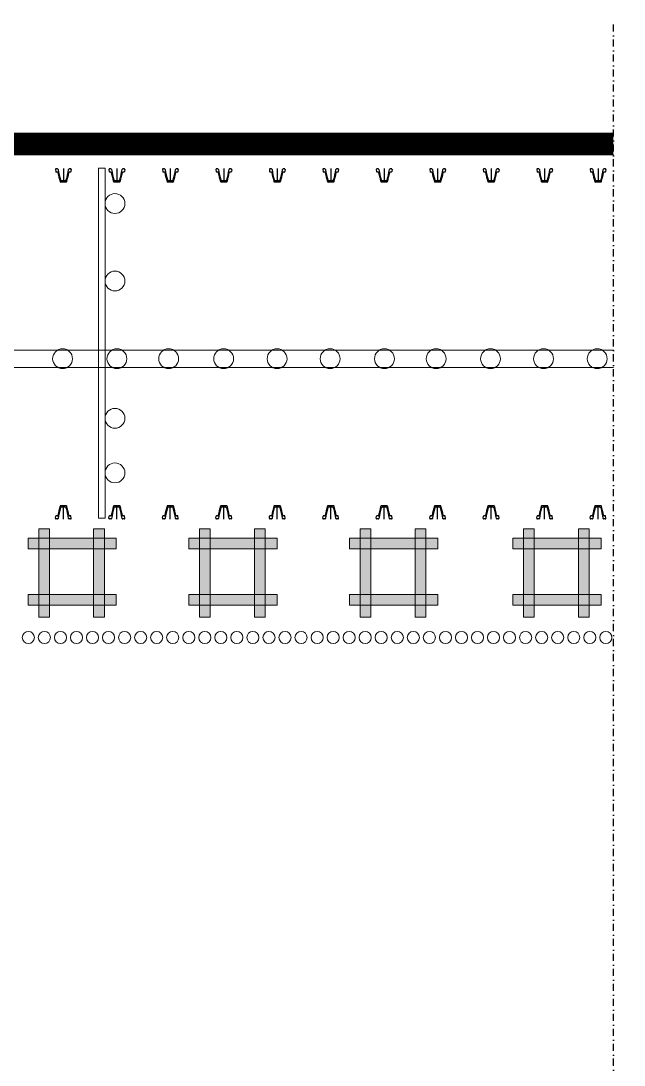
# Model space of a CAD drawing. Header units: millimetres. Extents: x 1757 to 4342, y -1901 to 53.
# Drawn here: x 2065.8 to 2172, y -131.4 to 52.5 of the extents above; entities that cross this region are included whole.
import ezdxf

# ---------------------------------------------------------------- set-up
doc = ezdxf.new("R2010")
doc.units = ezdxf.units.MM
doc.header["$LTSCALE"] = 0.1
doc.linetypes.add('ACAD_ISO04W100', pattern=[30, 24, -3, 0, -3])
doc.linetypes.add('DASHDOT', pattern=[25.4, 12.7, -6.35, 0, -6.35])

msp = doc.modelspace()

# ---------------------------------------------------------------- hatches: boundary and pattern name
at = {"linetype": 'ByBlock', "lineweight": 15}
h = msp.add_hatch(color=253, dxfattribs=at)
h.set_gradient(color1=(173, 173, 173), one_color=1, tint=1, name='CYLINDER')
h.paths.add_polyline_path([(2067.038, -38.569), (2067.038, -40.46), (2082.578, -40.46), (2082.578, -38.569)])
h = msp.add_hatch(color=253, dxfattribs=at)
h.set_gradient(color1=(173, 173, 173), rotation=90, one_color=1, tint=1, name='CYLINDER')
h.paths.add_polyline_path([(2068.917, -36.947), (2070.808, -36.947), (2070.808, -52.486), (2068.917, -52.486)])
h = msp.add_hatch(color=253, dxfattribs=at)
h.set_gradient(color1=(173, 173, 173), rotation=90, one_color=1, tint=1, name='CYLINDER')
h.paths.add_polyline_path([(2078.585, -36.947), (2080.476, -36.947), (2080.476, -52.486), (2078.585, -52.486)])
h = msp.add_hatch(color=253, dxfattribs=at)
h.set_gradient(color1=(173, 173, 173), one_color=1, tint=1, name='CYLINDER')
h.paths.add_polyline_path([(2095.341, -38.569), (2095.341, -40.46), (2110.881, -40.46), (2110.881, -38.569)])
h = msp.add_hatch(color=253, dxfattribs=at)
h.set_gradient(color1=(173, 173, 173), rotation=90, one_color=1, tint=1, name='CYLINDER')
h.paths.add_polyline_path([(2097.219, -36.947), (2099.111, -36.947), (2099.111, -52.486), (2097.219, -52.486)])
h = msp.add_hatch(color=253, dxfattribs=at)
h.set_gradient(color1=(173, 173, 173), rotation=90, one_color=1, tint=1, name='CYLINDER')
h.paths.add_polyline_path([(2106.887, -36.947), (2108.779, -36.947), (2108.779, -52.486), (2106.887, -52.486)])
h = msp.add_hatch(color=253, dxfattribs=at)
h.set_gradient(color1=(173, 173, 173), one_color=1, tint=1, name='CYLINDER')
h.paths.add_polyline_path([(2123.644, -38.569), (2123.644, -40.46), (2139.183, -40.46), (2139.183, -38.569)])
h = msp.add_hatch(color=253, dxfattribs=at)
h.set_gradient(color1=(173, 173, 173), rotation=90, one_color=1, tint=1, name='CYLINDER')
h.paths.add_polyline_path([(2125.522, -36.947), (2127.413, -36.947), (2127.413, -52.486), (2125.522, -52.486)])
h = msp.add_hatch(color=253, dxfattribs=at)
h.set_gradient(color1=(173, 173, 173), rotation=90, one_color=1, tint=1, name='CYLINDER')
h.paths.add_polyline_path([(2135.19, -36.947), (2137.082, -36.947), (2137.082, -52.486), (2135.19, -52.486)])
h = msp.add_hatch(color=253, dxfattribs=at)
h.set_gradient(color1=(173, 173, 173), one_color=1, tint=1, name='CYLINDER')
h.paths.add_polyline_path([(2152.386, -38.569), (2152.386, -40.46), (2167.926, -40.46), (2167.926, -38.569)])
h = msp.add_hatch(color=253, dxfattribs=at)
h.set_gradient(color1=(173, 173, 173), rotation=90, one_color=1, tint=1, name='CYLINDER')
h.paths.add_polyline_path([(2154.265, -36.947), (2156.156, -36.947), (2156.156, -52.486), (2154.265, -52.486)])
h = msp.add_hatch(color=253, dxfattribs=at)
h.set_gradient(color1=(173, 173, 173), rotation=90, one_color=1, tint=1, name='CYLINDER')
h.paths.add_polyline_path([(2163.933, -36.947), (2165.824, -36.947), (2165.824, -52.486), (2163.933, -52.486)])
h = msp.add_hatch(color=253, dxfattribs=at)
h.set_gradient(color1=(173, 173, 173), one_color=1, tint=1, name='CYLINDER')
h.paths.add_polyline_path([(2082.578, -50.387), (2082.578, -48.496), (2067.038, -48.496), (2067.038, -50.387)])
h = msp.add_hatch(color=253, dxfattribs=at)
h.set_gradient(color1=(173, 173, 173), one_color=1, tint=1, name='CYLINDER')
h.paths.add_polyline_path([(2110.881, -50.387), (2110.881, -48.496), (2095.341, -48.496), (2095.341, -50.387)])
h = msp.add_hatch(color=253, dxfattribs=at)
h.set_gradient(color1=(173, 173, 173), one_color=1, tint=1, name='CYLINDER')
h.paths.add_polyline_path([(2139.183, -50.387), (2139.183, -48.496), (2123.644, -48.496), (2123.644, -50.387)])
h = msp.add_hatch(color=253, dxfattribs=at)
h.set_gradient(color1=(173, 173, 173), one_color=1, tint=1, name='CYLINDER')
h.paths.add_polyline_path([(2167.926, -50.387), (2167.926, -48.496), (2152.386, -48.496), (2152.386, -50.387)])

# ---------------------------------------------------------------- linework, layer by layer
at = {"color": 7, "linetype": 'DASHDOT'}
msp.add_line((2170.092, -672.721), (2170.092, 52.533), dxfattribs=at)
at = {"color": 7, "linetype": 'ByBlock', "lineweight": 30}
msp.add_line((1815.13, 28.998), (2170.092, 28.998), dxfattribs=at)
at = {"color": 7, "lineweight": -2}
for p, q in [((2071.873, 26.33), (2071.924, 25.989)), ((2072.227, 26.457), (2071.985, 26.457)), ((2072.197, 25.911), (2072.017, 25.911)), ((2074.538, 26.457), (2074.296, 26.457)), ((2074.506, 25.911), (2074.326, 25.911)), ((2074.65, 26.33), (2074.599, 25.989)), ((2081.286, 26.33), (2081.337, 25.989)), ((2081.64, 26.457), (2081.398, 26.457)), ((2081.61, 25.911), (2081.43, 25.911)), ((2083.951, 26.457), (2083.709, 26.457)), ((2083.919, 25.911), (2083.739, 25.911)), ((2084.063, 26.33), (2084.012, 25.989)), ((2090.699, 26.33), (2090.75, 25.989)), ((2091.053, 26.457), (2090.811, 26.457)), ((2091.023, 25.911), (2090.843, 25.911)), ((2093.364, 26.457), (2093.122, 26.457)), ((2093.332, 25.911), (2093.152, 25.911)), ((2093.476, 26.33), (2093.425, 25.989)), ((2100.112, 26.33), (2100.163, 25.989)), ((2100.466, 26.457), (2100.224, 26.457)), ((2100.436, 25.911), (2100.256, 25.911)), ((2102.777, 26.457), (2102.535, 26.457)), ((2102.745, 25.911), (2102.565, 25.911)), ((2102.889, 26.33), (2102.838, 25.989)), ((2109.525, 26.33), (2109.576, 25.989)), ((2109.879, 26.457), (2109.637, 26.457)), ((2109.849, 25.911), (2109.669, 25.911)), ((2112.19, 26.457), (2111.948, 26.457)), ((2112.158, 25.911), (2111.978, 25.911)), ((2112.302, 26.33), (2112.251, 25.989)), ((2118.938, 26.33), (2118.989, 25.989)), ((2119.292, 26.457), (2119.05, 26.457)), ((2119.262, 25.911), (2119.082, 25.911)), ((2121.602, 26.457), (2121.36, 26.457)), ((2121.571, 25.911), (2121.391, 25.911)), ((2121.715, 26.33), (2121.664, 25.989)), ((2128.351, 26.33), (2128.402, 25.989)), ((2128.705, 26.457), (2128.463, 26.457)), ((2128.675, 25.911), (2128.495, 25.911)), ((2131.015, 26.457), (2130.773, 26.457)), ((2130.984, 25.911), (2130.804, 25.911)), ((2131.128, 26.33), (2131.076, 25.989)), ((2137.764, 26.33), (2137.815, 25.989)), ((2138.118, 26.457), (2137.876, 26.457)), ((2138.088, 25.911), (2137.908, 25.911)), ((2140.428, 26.457), (2140.186, 26.457)), ((2140.397, 25.911), (2140.217, 25.911)), ((2140.54, 26.33), (2140.489, 25.989)), ((2147.177, 26.33), (2147.228, 25.989)), ((2147.531, 26.457), (2147.289, 26.457)), ((2147.501, 25.911), (2147.321, 25.911)), ((2149.841, 26.457), (2149.599, 26.457)), ((2149.81, 25.911), (2149.63, 25.911)), ((2149.953, 26.33), (2149.902, 25.989)), ((2156.59, 26.33), (2156.641, 25.989)), ((2156.944, 26.457), (2156.702, 26.457)), ((2156.913, 25.911), (2156.734, 25.911)), ((2159.254, 26.457), (2159.012, 26.457)), ((2159.223, 25.911), (2159.043, 25.911)), ((2159.366, 26.33), (2159.315, 25.989)), ((2166.003, 26.33), (2166.054, 25.989)), ((2166.357, 26.457), (2166.115, 26.457)), ((2166.326, 25.911), (2166.147, 25.911)), ((2168.667, 26.457), (2168.425, 26.457)), ((2168.635, 25.911), (2168.456, 25.911)), ((2168.779, 26.33), (2168.728, 25.989)), ((2073.735, 24.141), (2072.788, 24.141)), ((2073.598, 24.386), (2072.926, 24.386)), ((2083.148, 24.141), (2082.201, 24.141)), ((2083.011, 24.386), (2082.339, 24.386)), ((2092.561, 24.141), (2091.614, 24.141)), ((2092.423, 24.386), (2091.751, 24.386)), ((2101.974, 24.141), (2101.027, 24.141)), ((2101.836, 24.386), (2101.164, 24.386)), ((2111.387, 24.141), (2110.44, 24.141)), ((2111.249, 24.386), (2110.577, 24.386)), ((2120.8, 24.141), (2119.853, 24.141)), ((2120.662, 24.386), (2119.99, 24.386)), ((2130.213, 24.141), (2129.266, 24.141)), ((2130.075, 24.386), (2129.403, 24.386)), ((2139.626, 24.141), (2138.679, 24.141)), ((2139.488, 24.386), (2138.816, 24.386)), ((2149.038, 24.141), (2148.092, 24.141)), ((2148.901, 24.386), (2148.229, 24.386)), ((2158.451, 24.141), (2157.505, 24.141)), ((2158.314, 24.386), (2157.642, 24.386)), ((2167.864, 24.141), (2166.918, 24.141)), ((2167.727, 24.386), (2167.055, 24.386)), ((2073.735, -32.875), (2072.788, -32.875)), ((2083.148, -32.875), (2082.201, -32.875)), ((2092.561, -32.875), (2091.614, -32.875)), ((2101.974, -32.875), (2101.027, -32.875)), ((2111.387, -32.875), (2110.44, -32.875)), ((2120.8, -32.875), (2119.853, -32.875)), ((2130.213, -32.875), (2129.266, -32.875)), ((2139.626, -32.875), (2138.679, -32.875)), ((2149.038, -32.875), (2148.092, -32.875)), ((2158.451, -32.875), (2157.505, -32.875)), ((2167.864, -32.875), (2166.918, -32.875)), ((2071.873, -35.064), (2071.924, -34.723)), ((2072.197, -34.644), (2072.017, -34.644)), ((2073.598, -33.12), (2072.926, -33.12)), ((2074.506, -34.644), (2074.326, -34.644)), ((2074.65, -35.064), (2074.599, -34.723)), ((2081.286, -35.064), (2081.337, -34.723)), ((2081.61, -34.644), (2081.43, -34.644)), ((2083.011, -33.12), (2082.339, -33.12)), ((2083.919, -34.644), (2083.739, -34.644)), ((2084.063, -35.064), (2084.012, -34.723)), ((2090.699, -35.064), (2090.75, -34.723)), ((2091.023, -34.644), (2090.843, -34.644)), ((2092.423, -33.12), (2091.751, -33.12)), ((2093.332, -34.644), (2093.152, -34.644)), ((2093.476, -35.064), (2093.425, -34.723)), ((2100.112, -35.064), (2100.163, -34.723)), ((2100.436, -34.644), (2100.256, -34.644)), ((2101.836, -33.12), (2101.164, -33.12)), ((2102.745, -34.644), (2102.565, -34.644)), ((2102.889, -35.064), (2102.838, -34.723)), ((2109.525, -35.064), (2109.576, -34.723)), ((2109.849, -34.644), (2109.669, -34.644)), ((2111.249, -33.12), (2110.577, -33.12)), ((2112.158, -34.644), (2111.978, -34.644)), ((2112.302, -35.064), (2112.251, -34.723)), ((2118.938, -35.064), (2118.989, -34.723)), ((2119.262, -34.644), (2119.082, -34.644)), ((2120.662, -33.12), (2119.99, -33.12)), ((2121.571, -34.644), (2121.391, -34.644)), ((2121.715, -35.064), (2121.664, -34.723)), ((2128.351, -35.064), (2128.402, -34.723)), ((2128.675, -34.644), (2128.495, -34.644)), ((2130.075, -33.12), (2129.403, -33.12)), ((2130.984, -34.644), (2130.804, -34.644)), ((2131.128, -35.064), (2131.076, -34.723)), ((2137.764, -35.064), (2137.815, -34.723)), ((2138.088, -34.644), (2137.908, -34.644)), ((2139.488, -33.12), (2138.816, -33.12)), ((2140.397, -34.644), (2140.217, -34.644)), ((2140.54, -35.064), (2140.489, -34.723)), ((2147.177, -35.064), (2147.228, -34.723)), ((2147.501, -34.644), (2147.321, -34.644)), ((2148.901, -33.12), (2148.229, -33.12)), ((2149.81, -34.644), (2149.63, -34.644)), ((2149.953, -35.064), (2149.902, -34.723)), ((2156.59, -35.064), (2156.641, -34.723)), ((2156.913, -34.644), (2156.734, -34.644)), ((2158.314, -33.12), (2157.642, -33.12)), ((2159.223, -34.644), (2159.043, -34.644)), ((2159.366, -35.064), (2159.315, -34.723)), ((2166.003, -35.064), (2166.054, -34.723)), ((2166.326, -34.644), (2166.147, -34.644)), ((2167.727, -33.12), (2167.055, -33.12)), ((2168.635, -34.644), (2168.456, -34.644)), ((2168.779, -35.064), (2168.728, -34.723)), ((2072.227, -35.19), (2071.985, -35.19)), ((2074.538, -35.19), (2074.296, -35.19)), ((2081.64, -35.19), (2081.398, -35.19)), ((2083.951, -35.19), (2083.709, -35.19)), ((2091.053, -35.19), (2090.811, -35.19)), ((2093.364, -35.19), (2093.122, -35.19)), ((2100.466, -35.19), (2100.224, -35.19)), ((2102.777, -35.19), (2102.535, -35.19)), ((2109.879, -35.19), (2109.637, -35.19)), ((2112.19, -35.19), (2111.948, -35.19)), ((2119.292, -35.19), (2119.05, -35.19)), ((2121.602, -35.19), (2121.36, -35.19)), ((2128.705, -35.19), (2128.463, -35.19)), ((2131.015, -35.19), (2130.773, -35.19)), ((2138.118, -35.19), (2137.876, -35.19)), ((2140.428, -35.19), (2140.186, -35.19)), ((2147.531, -35.19), (2147.289, -35.19)), ((2149.841, -35.19), (2149.599, -35.19)), ((2156.944, -35.19), (2156.702, -35.19)), ((2159.254, -35.19), (2159.012, -35.19)), ((2166.357, -35.19), (2166.115, -35.19)), ((2168.667, -35.19), (2168.425, -35.19))]:
    msp.add_line(p, q, dxfattribs=at)
at = {"color": 7, "linetype": 'ACAD_ISO04W100', "lineweight": -2}
for p, q in [((2073.262, 26.517), (2073.262, 24.078)), ((2082.675, 26.517), (2082.675, 24.078)), ((2092.087, 26.517), (2092.087, 24.078)), ((2101.5, 26.517), (2101.5, 24.078)), ((2110.913, 26.517), (2110.913, 24.078)), ((2120.326, 26.517), (2120.326, 24.078)), ((2129.739, 26.517), (2129.739, 24.078)), ((2139.152, 26.517), (2139.152, 24.078)), ((2148.565, 26.517), (2148.565, 24.078)), ((2157.978, 26.517), (2157.978, 24.078)), ((2167.391, 26.517), (2167.391, 24.078)), ((2073.262, -35.251), (2073.262, -32.812)), ((2082.675, -35.251), (2082.675, -32.812)), ((2092.087, -35.251), (2092.087, -32.812)), ((2101.5, -35.251), (2101.5, -32.812)), ((2110.913, -35.251), (2110.913, -32.812)), ((2120.326, -35.251), (2120.326, -32.812)), ((2129.739, -35.251), (2129.739, -32.812)), ((2139.152, -35.251), (2139.152, -32.812)), ((2148.565, -35.251), (2148.565, -32.812)), ((2157.978, -35.251), (2157.978, -32.812)), ((2167.391, -35.251), (2167.391, -32.812))]:
    msp.add_line(p, q, dxfattribs=at)
at = {"color": 7, "linetype": 'ByBlock', "lineweight": 0}
for p, q in [((2170.092, -5.445), (1815.13, -5.445)), ((2170.092, -8.524), (1815.13, -8.524))]:
    msp.add_line(p, q, dxfattribs=at)
at = {"color": 253, "linetype": 'ByBlock', "lineweight": 15, "const_width": 3.765}
msp.add_lwpolyline([(1815.13, 30.986), (2170.092, 30.986)], dxfattribs=at)
at = {"color": 7, "linetype": 'ByBlock', "lineweight": 15}
for points in [[(2080.591, 26.565), (2079.429, 26.565), (2079.429, -35.07), (2080.591, -35.07)], [(2082.578, -38.569), (2082.578, -40.46), (2067.038, -40.46), (2067.038, -38.569)], [(2068.917, -36.947), (2070.808, -36.947), (2070.808, -52.486), (2068.917, -52.486)], [(2078.585, -36.947), (2080.476, -36.947), (2080.476, -52.486), (2078.585, -52.486)], [(2110.881, -38.569), (2110.881, -40.46), (2095.341, -40.46), (2095.341, -38.569)], [(2097.219, -36.947), (2099.111, -36.947), (2099.111, -52.486), (2097.219, -52.486)], [(2106.887, -36.947), (2108.779, -36.947), (2108.779, -52.486), (2106.887, -52.486)], [(2139.183, -38.569), (2139.183, -40.46), (2123.644, -40.46), (2123.644, -38.569)], [(2125.522, -36.947), (2127.413, -36.947), (2127.413, -52.486), (2125.522, -52.486)], [(2135.19, -36.947), (2137.082, -36.947), (2137.082, -52.486), (2135.19, -52.486)], [(2167.926, -38.569), (2167.926, -40.46), (2152.386, -40.46), (2152.386, -38.569)], [(2154.265, -36.947), (2156.156, -36.947), (2156.156, -52.486), (2154.265, -52.486)], [(2163.933, -36.947), (2165.824, -36.947), (2165.824, -52.486), (2163.933, -52.486)], [(2082.578, -48.496), (2082.578, -50.387), (2067.038, -50.387), (2067.038, -48.496)], [(2110.881, -48.496), (2110.881, -50.387), (2095.341, -50.387), (2095.341, -48.496)], [(2139.183, -48.496), (2139.183, -50.387), (2123.644, -50.387), (2123.644, -48.496)], [(2167.926, -48.496), (2167.926, -50.387), (2152.386, -50.387), (2152.386, -48.496)]]:
    msp.add_lwpolyline(points, close=True, dxfattribs=at)
for centre, radius in [((2082.339, 20.364), 1.749), ((2082.339, 6.71), 1.749), ((2073.124, -6.966), 1.749), ((2082.687, -6.966), 1.749), ((2091.796, -6.966), 1.749), ((2101.473, -6.966), 1.749), ((2110.883, -6.966), 1.749), ((2120.219, -6.966), 1.749), ((2129.783, -6.966), 1.749), ((2138.891, -6.966), 1.749), ((2148.455, -6.966), 1.749), ((2157.791, -6.966), 1.749), ((2167.241, -6.966), 1.749), ((2082.339, -17.464), 1.749), ((2082.339, -27.08), 1.749), ((2067.097, -56.081), 1.068), ((2069.92, -56.081), 1.068), ((2072.744, -56.081), 1.068), ((2075.568, -56.081), 1.068), ((2078.392, -56.081), 1.068), ((2081.216, -56.081), 1.068), ((2084.04, -56.081), 1.068), ((2086.864, -56.081), 1.068), ((2089.688, -56.081), 1.068), ((2092.512, -56.081), 1.068), ((2095.335, -56.081), 1.068), ((2098.159, -56.081), 1.068), ((2100.983, -56.081), 1.068), ((2103.807, -56.081), 1.068), ((2106.631, -56.081), 1.068), ((2109.455, -56.081), 1.068), ((2112.279, -56.081), 1.068), ((2115.103, -56.081), 1.068), ((2117.927, -56.081), 1.068), ((2120.75, -56.081), 1.068), ((2123.574, -56.081), 1.068), ((2126.398, -56.081), 1.068), ((2129.222, -56.081), 1.068), ((2132.046, -56.081), 1.068), ((2134.87, -56.081), 1.068), ((2137.694, -56.081), 1.068), ((2140.518, -56.081), 1.068), ((2143.341, -56.081), 1.068), ((2146.165, -56.081), 1.068), ((2148.989, -56.081), 1.068), ((2151.813, -56.081), 1.068), ((2154.637, -56.081), 1.068), ((2157.461, -56.081), 1.068), ((2160.285, -56.081), 1.068), ((2163.109, -56.081), 1.068), ((2165.933, -56.081), 1.068), ((2168.756, -56.081), 1.068)]:
    msp.add_circle(centre, radius, dxfattribs=at)
at = {"color": 7, "lineweight": -2}
for centre, radius, start, end in [((2071.985, 26.344), 0.113, 89.40595, 190.01711), ((2072.017, 26.005), 0.0941, 187.35882, 270.43725), ((2072.197, 25.817), 0.0941, 11.75312, 90), ((2072.227, 26.344), 0.113, 8.18923, 90), ((2108.266, 33.693), 36.825, 192.31635, 194.89843), ((2086.111, 28.434), 13.927, 188.56037, 196.32129), ((2060.412, 28.434), 13.927, 343.67871, 351.43963), ((2038.257, 33.693), 36.825, 345.10157, 347.68365), ((2074.296, 26.344), 0.113, 90, 171.81077), ((2074.326, 25.817), 0.0941, 90, 168.24688), ((2074.506, 26.005), 0.0941, 269.56275, 352.64118), ((2074.538, 26.344), 0.113, 349.98289, 90.59405), ((2081.398, 26.344), 0.113, 89.40595, 190.01711), ((2081.43, 26.005), 0.0941, 187.35882, 270.43725), ((2081.61, 25.817), 0.0941, 11.75312, 90), ((2081.64, 26.344), 0.113, 8.18923, 90), ((2117.679, 33.693), 36.825, 192.31635, 194.89843), ((2095.524, 28.434), 13.927, 188.56037, 196.32129), ((2069.825, 28.434), 13.927, 343.67871, 351.43963), ((2047.67, 33.693), 36.825, 345.10157, 347.68365), ((2083.709, 26.344), 0.113, 90, 171.81077), ((2083.739, 25.817), 0.0941, 90, 168.24688), ((2083.919, 26.005), 0.0941, 269.56275, 352.64118), ((2083.951, 26.344), 0.113, 349.98289, 90.59405), ((2090.811, 26.344), 0.113, 89.40595, 190.01711), ((2090.843, 26.005), 0.0941, 187.35882, 270.43725), ((2091.023, 25.817), 0.0941, 11.75312, 90), ((2091.053, 26.344), 0.113, 8.18923, 90), ((2127.092, 33.693), 36.825, 192.31635, 194.89843), ((2104.937, 28.434), 13.927, 188.56037, 196.32129), ((2079.238, 28.434), 13.927, 343.67871, 351.43963), ((2057.083, 33.693), 36.825, 345.10157, 347.68365), ((2093.122, 26.344), 0.113, 90, 171.81077), ((2093.152, 25.817), 0.0941, 90, 168.24688), ((2093.332, 26.005), 0.0941, 269.56275, 352.64118), ((2093.364, 26.344), 0.113, 349.98289, 90.59405), ((2100.224, 26.344), 0.113, 89.40595, 190.01711), ((2100.256, 26.005), 0.0941, 187.35882, 270.43725), ((2100.436, 25.817), 0.0941, 11.75312, 90), ((2100.466, 26.344), 0.113, 8.18923, 90), ((2136.505, 33.693), 36.825, 192.31635, 194.89843), ((2114.35, 28.434), 13.927, 188.56037, 196.32129), ((2088.651, 28.434), 13.927, 343.67871, 351.43963), ((2066.496, 33.693), 36.825, 345.10157, 347.68365), ((2102.535, 26.344), 0.113, 90, 171.81077), ((2102.565, 25.817), 0.0941, 90, 168.24688), ((2102.745, 26.005), 0.0941, 269.56275, 352.64118), ((2102.777, 26.344), 0.113, 349.98289, 90.59405), ((2109.637, 26.344), 0.113, 89.40595, 190.01711), ((2109.669, 26.005), 0.0941, 187.35882, 270.43725), ((2109.849, 25.817), 0.0941, 11.75312, 90), ((2109.879, 26.344), 0.113, 8.18923, 90), ((2145.918, 33.693), 36.825, 192.31635, 194.89843), ((2123.763, 28.434), 13.927, 188.56037, 196.32129), ((2098.064, 28.434), 13.927, 343.67871, 351.43963), ((2075.909, 33.693), 36.825, 345.10157, 347.68365), ((2111.948, 26.344), 0.113, 90, 171.81077), ((2111.978, 25.817), 0.0941, 90, 168.24688), ((2112.158, 26.005), 0.0941, 269.56275, 352.64118), ((2112.19, 26.344), 0.113, 349.98289, 90.59405), ((2119.05, 26.344), 0.113, 89.40595, 190.01711), ((2119.082, 26.005), 0.0941, 187.35882, 270.43725), ((2119.262, 25.817), 0.0941, 11.75312, 90), ((2119.292, 26.344), 0.113, 8.18923, 90), ((2155.331, 33.693), 36.825, 192.31635, 194.89843), ((2133.176, 28.434), 13.927, 188.56037, 196.32129), ((2107.477, 28.434), 13.927, 343.67871, 351.43963), ((2085.322, 33.693), 36.825, 345.10157, 347.68365), ((2121.36, 26.344), 0.113, 90, 171.81077), ((2121.391, 25.817), 0.0941, 90, 168.24688), ((2121.571, 26.005), 0.0941, 269.56275, 352.64118), ((2121.602, 26.344), 0.113, 349.98289, 90.59405), ((2128.463, 26.344), 0.113, 89.40595, 190.01711), ((2128.495, 26.005), 0.0941, 187.35882, 270.43725), ((2128.675, 25.817), 0.0941, 11.75312, 90), ((2128.705, 26.344), 0.113, 8.18923, 90), ((2164.744, 33.693), 36.825, 192.31635, 194.89843), ((2142.589, 28.434), 13.927, 188.56037, 196.32129), ((2116.89, 28.434), 13.927, 343.67871, 351.43963), ((2094.734, 33.693), 36.825, 345.10157, 347.68365), ((2130.773, 26.344), 0.113, 90, 171.81077), ((2130.804, 25.817), 0.0941, 90, 168.24688), ((2130.984, 26.005), 0.0941, 269.56275, 352.64118), ((2131.015, 26.344), 0.113, 349.98289, 90.59405), ((2137.876, 26.344), 0.113, 89.40595, 190.01711), ((2137.908, 26.005), 0.0941, 187.35882, 270.43725), ((2138.088, 25.817), 0.0941, 11.75312, 90), ((2138.118, 26.344), 0.113, 8.18923, 90), ((2174.157, 33.693), 36.825, 192.31635, 194.89843), ((2152.002, 28.434), 13.927, 188.56037, 196.32129), ((2126.303, 28.434), 13.927, 343.67871, 351.43963), ((2104.147, 33.693), 36.825, 345.10157, 347.68365), ((2140.186, 26.344), 0.113, 90, 171.81077), ((2140.217, 25.817), 0.0941, 90, 168.24688), ((2140.397, 26.005), 0.0941, 269.56275, 352.64118), ((2140.428, 26.344), 0.113, 349.98289, 90.59405), ((2147.289, 26.344), 0.113, 89.40595, 190.01711), ((2147.321, 26.005), 0.0941, 187.35882, 270.43725), ((2147.501, 25.817), 0.0941, 11.75312, 90), ((2147.531, 26.344), 0.113, 8.18923, 90), ((2183.57, 33.693), 36.825, 192.31635, 194.89843), ((2161.414, 28.434), 13.927, 188.56037, 196.32129), ((2135.716, 28.434), 13.927, 343.67871, 351.43963), ((2113.56, 33.693), 36.825, 345.10157, 347.68365), ((2149.599, 26.344), 0.113, 90, 171.81077), ((2149.63, 25.817), 0.0941, 90, 168.24688), ((2149.81, 26.005), 0.0941, 269.56275, 352.64118), ((2149.841, 26.344), 0.113, 349.98289, 90.59405), ((2156.702, 26.344), 0.113, 89.40595, 190.01711), ((2156.734, 26.005), 0.0941, 187.35882, 270.43725), ((2156.913, 25.817), 0.0941, 11.75312, 90), ((2156.944, 26.344), 0.113, 8.18923, 90), ((2192.983, 33.693), 36.825, 192.31635, 194.89843), ((2170.827, 28.434), 13.927, 188.56037, 196.32129), ((2145.129, 28.434), 13.927, 343.67871, 351.43963), ((2122.973, 33.693), 36.825, 345.10157, 347.68365), ((2159.012, 26.344), 0.113, 90, 171.81077), ((2159.043, 25.817), 0.0941, 90, 168.24688), ((2159.223, 26.005), 0.0941, 269.56275, 352.64118), ((2159.254, 26.344), 0.113, 349.98289, 90.59405), ((2166.115, 26.344), 0.113, 89.40595, 190.01711), ((2166.147, 26.005), 0.0941, 187.35882, 270.43725), ((2166.326, 25.817), 0.0941, 11.75312, 90), ((2166.357, 26.344), 0.113, 8.18923, 90), ((2202.396, 33.693), 36.825, 192.31635, 194.89843), ((2180.24, 28.434), 13.927, 188.56037, 196.32129), ((2154.542, 28.434), 13.927, 343.67871, 351.43963), ((2132.386, 33.693), 36.825, 345.10157, 347.68365), ((2168.425, 26.344), 0.113, 90, 171.81077), ((2168.456, 25.817), 0.0941, 90, 168.24688), ((2168.635, 26.005), 0.0941, 269.56275, 352.64118), ((2168.667, 26.344), 0.113, 349.98289, 90.59405), ((2072.788, 24.254), 0.113, 194.76068, 271.39358), ((2072.926, 24.574), 0.188, 196.53522, 273.6486), ((2073.598, 24.574), 0.188, 266.3514, 343.46478), ((2073.735, 24.254), 0.113, 268.60642, 345.23932), ((2082.201, 24.254), 0.113, 194.76068, 271.39358), ((2082.339, 24.574), 0.188, 196.53522, 273.6486), ((2083.011, 24.574), 0.188, 266.3514, 343.46478), ((2083.148, 24.254), 0.113, 268.60642, 345.23932), ((2091.614, 24.254), 0.113, 194.76068, 271.39358), ((2091.751, 24.574), 0.188, 196.53522, 273.6486), ((2092.423, 24.574), 0.188, 266.3514, 343.46478), ((2092.561, 24.254), 0.113, 268.60642, 345.23932), ((2101.027, 24.254), 0.113, 194.76068, 271.39358), ((2101.164, 24.574), 0.188, 196.53522, 273.6486), ((2101.836, 24.574), 0.188, 266.3514, 343.46478), ((2101.974, 24.254), 0.113, 268.60642, 345.23932), ((2110.44, 24.254), 0.113, 194.76068, 271.39358), ((2110.577, 24.574), 0.188, 196.53522, 273.6486), ((2111.249, 24.574), 0.188, 266.3514, 343.46478), ((2111.387, 24.254), 0.113, 268.60642, 345.23932), ((2119.853, 24.254), 0.113, 194.76068, 271.39358), ((2119.99, 24.574), 0.188, 196.53522, 273.6486), ((2120.662, 24.574), 0.188, 266.3514, 343.46478), ((2120.8, 24.254), 0.113, 268.60642, 345.23932), ((2129.266, 24.254), 0.113, 194.76068, 271.39358), ((2129.403, 24.574), 0.188, 196.53522, 273.6486), ((2130.075, 24.574), 0.188, 266.3514, 343.46478), ((2130.213, 24.254), 0.113, 268.60642, 345.23932), ((2138.679, 24.254), 0.113, 194.76068, 271.39358), ((2138.816, 24.574), 0.188, 196.53522, 273.6486), ((2139.488, 24.574), 0.188, 266.3514, 343.46478), ((2139.626, 24.254), 0.113, 268.60642, 345.23932), ((2148.092, 24.254), 0.113, 194.76068, 271.39358), ((2148.229, 24.574), 0.188, 196.53522, 273.6486), ((2148.901, 24.574), 0.188, 266.3514, 343.46478), ((2149.038, 24.254), 0.113, 268.60642, 345.23932), ((2157.505, 24.254), 0.113, 194.76068, 271.39358), ((2157.642, 24.574), 0.188, 196.53522, 273.6486), ((2158.314, 24.574), 0.188, 266.3514, 343.46478), ((2158.451, 24.254), 0.113, 268.60642, 345.23932), ((2166.918, 24.254), 0.113, 194.76068, 271.39358), ((2167.055, 24.574), 0.188, 196.53522, 273.6486), ((2167.727, 24.574), 0.188, 266.3514, 343.46478), ((2167.864, 24.254), 0.113, 268.60642, 345.23932), ((2108.266, -42.426), 36.825, 165.10157, 167.68365), ((2072.788, -32.988), 0.113, 88.60642, 165.23932), ((2073.735, -32.988), 0.113, 14.76068, 91.39358), ((2038.257, -42.426), 36.825, 12.31635, 14.89843), ((2117.679, -42.426), 36.825, 165.10157, 167.68365), ((2082.201, -32.988), 0.113, 88.60642, 165.23932), ((2083.148, -32.988), 0.113, 14.76068, 91.39358), ((2047.67, -42.426), 36.825, 12.31635, 14.89843), ((2127.092, -42.426), 36.825, 165.10157, 167.68365), ((2091.614, -32.988), 0.113, 88.60642, 165.23932), ((2092.561, -32.988), 0.113, 14.76068, 91.39358), ((2057.083, -42.426), 36.825, 12.31635, 14.89843), ((2136.505, -42.426), 36.825, 165.10157, 167.68365), ((2101.027, -32.988), 0.113, 88.60642, 165.23932), ((2101.974, -32.988), 0.113, 14.76068, 91.39358), ((2066.496, -42.426), 36.825, 12.31635, 14.89843), ((2145.918, -42.426), 36.825, 165.10157, 167.68365), ((2110.44, -32.988), 0.113, 88.60642, 165.23932), ((2111.387, -32.988), 0.113, 14.76068, 91.39358), ((2075.909, -42.426), 36.825, 12.31635, 14.89843), ((2155.331, -42.426), 36.825, 165.10157, 167.68365), ((2119.853, -32.988), 0.113, 88.60642, 165.23932), ((2120.8, -32.988), 0.113, 14.76068, 91.39358), ((2085.322, -42.426), 36.825, 12.31635, 14.89843), ((2164.744, -42.426), 36.825, 165.10157, 167.68365), ((2129.266, -32.988), 0.113, 88.60642, 165.23932), ((2130.213, -32.988), 0.113, 14.76068, 91.39358), ((2094.734, -42.426), 36.825, 12.31635, 14.89843), ((2174.157, -42.426), 36.825, 165.10157, 167.68365), ((2138.679, -32.988), 0.113, 88.60642, 165.23932), ((2139.626, -32.988), 0.113, 14.76068, 91.39358), ((2104.147, -42.426), 36.825, 12.31635, 14.89843), ((2183.57, -42.426), 36.825, 165.10157, 167.68365), ((2148.092, -32.988), 0.113, 88.60642, 165.23932), ((2149.038, -32.988), 0.113, 14.76068, 91.39358), ((2113.56, -42.426), 36.825, 12.31635, 14.89843), ((2192.983, -42.426), 36.825, 165.10157, 167.68365), ((2157.505, -32.988), 0.113, 88.60642, 165.23932), ((2158.451, -32.988), 0.113, 14.76068, 91.39358), ((2122.973, -42.426), 36.825, 12.31635, 14.89843), ((2202.396, -42.426), 36.825, 165.10157, 167.68365), ((2166.918, -32.988), 0.113, 88.60642, 165.23932), ((2167.864, -32.988), 0.113, 14.76068, 91.39358), ((2132.386, -42.426), 36.825, 12.31635, 14.89843), ((2072.017, -34.739), 0.0941, 89.56275, 172.64118), ((2072.197, -34.55), 0.0941, 270, 348.24688), ((2086.111, -37.168), 13.927, 163.67871, 171.43963), ((2072.926, -33.308), 0.188, 86.3514, 163.46478), ((2073.598, -33.308), 0.188, 16.53522, 93.6486), ((2060.412, -37.168), 13.927, 8.56037, 16.32129), ((2074.326, -34.55), 0.0941, 191.75312, 270), ((2074.506, -34.739), 0.0941, 7.35882, 90.43725), ((2081.43, -34.739), 0.0941, 89.56275, 172.64118), ((2081.61, -34.55), 0.0941, 270, 348.24688), ((2095.524, -37.168), 13.927, 163.67871, 171.43963), ((2082.339, -33.308), 0.188, 86.3514, 163.46478), ((2083.011, -33.308), 0.188, 16.53522, 93.6486), ((2069.825, -37.168), 13.927, 8.56037, 16.32129), ((2083.739, -34.55), 0.0941, 191.75312, 270), ((2083.919, -34.739), 0.0941, 7.35882, 90.43725), ((2090.843, -34.739), 0.0941, 89.56275, 172.64118), ((2091.023, -34.55), 0.0941, 270, 348.24688), ((2104.937, -37.168), 13.927, 163.67871, 171.43963), ((2091.751, -33.308), 0.188, 86.3514, 163.46478), ((2092.423, -33.308), 0.188, 16.53522, 93.6486), ((2079.238, -37.168), 13.927, 8.56037, 16.32129), ((2093.152, -34.55), 0.0941, 191.75312, 270), ((2093.332, -34.739), 0.0941, 7.35882, 90.43725), ((2100.256, -34.739), 0.0941, 89.56275, 172.64118), ((2100.436, -34.55), 0.0941, 270, 348.24688), ((2114.35, -37.168), 13.927, 163.67871, 171.43963), ((2101.164, -33.308), 0.188, 86.3514, 163.46478), ((2101.836, -33.308), 0.188, 16.53522, 93.6486), ((2088.651, -37.168), 13.927, 8.56037, 16.32129), ((2102.565, -34.55), 0.0941, 191.75312, 270), ((2102.745, -34.739), 0.0941, 7.35882, 90.43725), ((2109.669, -34.739), 0.0941, 89.56275, 172.64118), ((2109.849, -34.55), 0.0941, 270, 348.24688), ((2123.763, -37.168), 13.927, 163.67871, 171.43963), ((2110.577, -33.308), 0.188, 86.3514, 163.46478), ((2111.249, -33.308), 0.188, 16.53522, 93.6486), ((2098.064, -37.168), 13.927, 8.56037, 16.32129), ((2111.978, -34.55), 0.0941, 191.75312, 270), ((2112.158, -34.739), 0.0941, 7.35882, 90.43725), ((2119.082, -34.739), 0.0941, 89.56275, 172.64118), ((2119.262, -34.55), 0.0941, 270, 348.24688), ((2133.176, -37.168), 13.927, 163.67871, 171.43963), ((2119.99, -33.308), 0.188, 86.3514, 163.46478), ((2120.662, -33.308), 0.188, 16.53522, 93.6486), ((2107.477, -37.168), 13.927, 8.56037, 16.32129), ((2121.391, -34.55), 0.0941, 191.75312, 270), ((2121.571, -34.739), 0.0941, 7.35882, 90.43725), ((2128.495, -34.739), 0.0941, 89.56275, 172.64118), ((2128.675, -34.55), 0.0941, 270, 348.24688), ((2142.589, -37.168), 13.927, 163.67871, 171.43963), ((2129.403, -33.308), 0.188, 86.3514, 163.46478), ((2130.075, -33.308), 0.188, 16.53522, 93.6486), ((2116.89, -37.168), 13.927, 8.56037, 16.32129), ((2130.804, -34.55), 0.0941, 191.75312, 270), ((2130.984, -34.739), 0.0941, 7.35882, 90.43725), ((2137.908, -34.739), 0.0941, 89.56275, 172.64118), ((2138.088, -34.55), 0.0941, 270, 348.24688), ((2152.002, -37.168), 13.927, 163.67871, 171.43963), ((2138.816, -33.308), 0.188, 86.3514, 163.46478), ((2139.488, -33.308), 0.188, 16.53522, 93.6486), ((2126.303, -37.168), 13.927, 8.56037, 16.32129), ((2140.217, -34.55), 0.0941, 191.75312, 270), ((2140.397, -34.739), 0.0941, 7.35882, 90.43725), ((2147.321, -34.739), 0.0941, 89.56275, 172.64118), ((2147.501, -34.55), 0.0941, 270, 348.24688), ((2161.414, -37.168), 13.927, 163.67871, 171.43963), ((2148.229, -33.308), 0.188, 86.3514, 163.46478), ((2148.901, -33.308), 0.188, 16.53522, 93.6486), ((2135.716, -37.168), 13.927, 8.56037, 16.32129), ((2149.63, -34.55), 0.0941, 191.75312, 270), ((2149.81, -34.739), 0.0941, 7.35882, 90.43725), ((2156.734, -34.739), 0.0941, 89.56275, 172.64118), ((2156.913, -34.55), 0.0941, 270, 348.24688), ((2170.827, -37.168), 13.927, 163.67871, 171.43963), ((2157.642, -33.308), 0.188, 86.3514, 163.46478), ((2158.314, -33.308), 0.188, 16.53522, 93.6486), ((2145.129, -37.168), 13.927, 8.56037, 16.32129), ((2159.043, -34.55), 0.0941, 191.75312, 270), ((2159.223, -34.739), 0.0941, 7.35882, 90.43725), ((2166.147, -34.739), 0.0941, 89.56275, 172.64118), ((2166.326, -34.55), 0.0941, 270, 348.24688), ((2180.24, -37.168), 13.927, 163.67871, 171.43963), ((2167.055, -33.308), 0.188, 86.3514, 163.46478), ((2167.727, -33.308), 0.188, 16.53522, 93.6486), ((2154.542, -37.168), 13.927, 8.56037, 16.32129), ((2168.456, -34.55), 0.0941, 191.75312, 270), ((2168.635, -34.739), 0.0941, 7.35882, 90.43725), ((2071.985, -35.077), 0.113, 169.98289, 270.59405), ((2072.227, -35.077), 0.113, 270, 351.81077), ((2074.296, -35.077), 0.113, 188.18923, 270), ((2074.538, -35.077), 0.113, 269.40595, 10.01711), ((2081.398, -35.077), 0.113, 169.98289, 270.59405), ((2081.64, -35.077), 0.113, 270, 351.81077), ((2083.709, -35.077), 0.113, 188.18923, 270), ((2083.951, -35.077), 0.113, 269.40595, 10.01711), ((2090.811, -35.077), 0.113, 169.98289, 270.59405), ((2091.053, -35.077), 0.113, 270, 351.81077), ((2093.122, -35.077), 0.113, 188.18923, 270), ((2093.364, -35.077), 0.113, 269.40595, 10.01711), ((2100.224, -35.077), 0.113, 169.98289, 270.59405), ((2100.466, -35.077), 0.113, 270, 351.81077), ((2102.535, -35.077), 0.113, 188.18923, 270), ((2102.777, -35.077), 0.113, 269.40595, 10.01711), ((2109.637, -35.077), 0.113, 169.98289, 270.59405), ((2109.879, -35.077), 0.113, 270, 351.81077), ((2111.948, -35.077), 0.113, 188.18923, 270), ((2112.19, -35.077), 0.113, 269.40595, 10.01711), ((2119.05, -35.077), 0.113, 169.98289, 270.59405), ((2119.292, -35.077), 0.113, 270, 351.81077), ((2121.36, -35.077), 0.113, 188.18923, 270), ((2121.602, -35.077), 0.113, 269.40595, 10.01711), ((2128.463, -35.077), 0.113, 169.98289, 270.59405), ((2128.705, -35.077), 0.113, 270, 351.81077), ((2130.773, -35.077), 0.113, 188.18923, 270), ((2131.015, -35.077), 0.113, 269.40595, 10.01711), ((2137.876, -35.077), 0.113, 169.98289, 270.59405), ((2138.118, -35.077), 0.113, 270, 351.81077), ((2140.186, -35.077), 0.113, 188.18923, 270), ((2140.428, -35.077), 0.113, 269.40595, 10.01711), ((2147.289, -35.077), 0.113, 169.98289, 270.59405), ((2147.531, -35.077), 0.113, 270, 351.81077), ((2149.599, -35.077), 0.113, 188.18923, 270), ((2149.841, -35.077), 0.113, 269.40595, 10.01711), ((2156.702, -35.077), 0.113, 169.98289, 270.59405), ((2156.944, -35.077), 0.113, 270, 351.81077), ((2159.012, -35.077), 0.113, 188.18923, 270), ((2159.254, -35.077), 0.113, 269.40595, 10.01711), ((2166.115, -35.077), 0.113, 169.98289, 270.59405), ((2166.357, -35.077), 0.113, 270, 351.81077), ((2168.425, -35.077), 0.113, 188.18923, 270), ((2168.667, -35.077), 0.113, 269.40595, 10.01711)]:
    msp.add_arc(centre, radius, start, end, dxfattribs=at)

doc.saveas('drawing.dxf')
